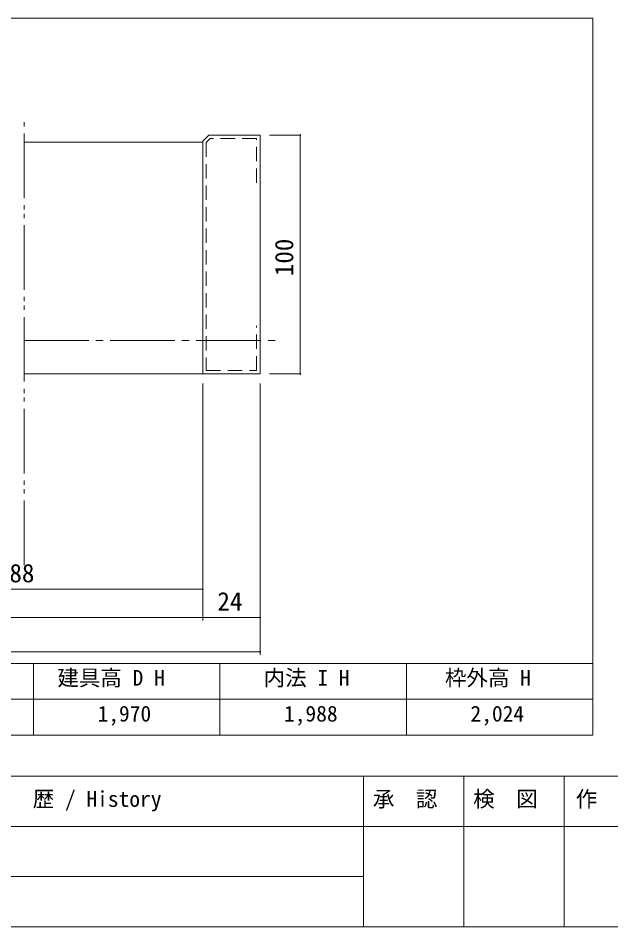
# Model space of a CAD drawing. Units: millimetres on the paper, enlarged 10 times, with parts at other scales. Extents: x -1985 to 2015, y -1370 to 1400.
# Drawn here: x -406 to 420, y -1370 to -102 of the extents above; entities that cross this region are included whole.
import ezdxf
from ezdxf.enums import TextEntityAlignment as Align

# ---------------------------------------------------------------- set-up
doc = ezdxf.new("R2010")
doc.units = ezdxf.units.MM
doc.header["$LTSCALE"] = 10
for name, pattern in [('CHAIN2', [12, 9, -1, 1, -1]), ('DOUBLE_CHAIN2', [12.8, 9, -1, 0.6, -0.6, 0.6, -1]), ('USER9', [3, 2, -1])]:
    doc.linetypes.add(name, pattern=pattern)
for name, color, linetype, lineweight in [('1-1_0', 7, 'Continuous', 20), ('2-0', 4, 'Continuous', 20), ('2-1', 7, 'Continuous', 9)]:
    doc.layers.add(name, color=color, linetype=linetype, lineweight=lineweight)
doc.styles.add('ＭＳ ゴシック', font='')
doc.styles.get('ＭＳ ゴシック').set_extended_font_data('MS Gothic')

msp = doc.modelspace()

# ---------------------------------------------------------------- linework, layer by layer
at = {"layer": '1-1_0'}
for p, q in [((395, -102.5), (-1935, -102.5)), ((395, -102.5), (-1935, -102.5)), ((395, -102.5), (-1935, -102.5)), ((395, -102.5), (-1935, -102.5)), ((395, -1002.5), (395, -102.5)), ((395, -1002.5), (395, -102.5)), ((395, -1002.5), (-1935, -1002.5)), ((395, -1002.5), (-1935, -1002.5)), ((-385, -1002.5), (-385, -1102.5)), ((-125, -1002.5), (-125, -1102.5)), ((135, -1002.5), (135, -1102.5)), ((395, -1002.5), (395, -1102.5)), ((395, -1052.5), (-1935, -1052.5)), ((395, -1102.5), (-1935, -1102.5)), ((2015, -1160), (-1985, -1160)), ((75, -1160), (75, -1370)), ((215, -1160), (215, -1370)), ((355, -1160), (355, -1370)), ((2015, -1230), (-1175, -1230)), ((75, -1300), (-1175, -1300)), ((-1985, -1370), (2015, -1370))]:
    msp.add_line(p, q, dxfattribs=at)
msp.add_lwpolyline([(395, -1002.5), (-1935, -1002.5), (-1935, -1102.5)], dxfattribs=at)
at = {"layer": '2-0', "linetype": 'CHAIN2', "lineweight": 9}
msp.add_line((-397.99, -552.19), (-45.09, -552.19), dxfattribs=at)
at = {"layer": '2-1', "linetype": 'DOUBLE_CHAIN2', "lineweight": 20}
msp.add_line((-397.99, -865.43), (-397.99, -241.99), dxfattribs=at)
at = {"layer": '2-1', "lineweight": 20}
for p, q in [((-149.01, -273.85), (-140.68, -265.52)), ((-397.99, -275.52), (-149.01, -275.52)), ((-397.99, -598.85), (-149.01, -598.85))]:
    msp.add_line(p, q, dxfattribs=at)
at = {"layer": '2-1', "color": 4}
for p, q in [((-55.68, -265.52), (-12.96, -265.52)), ((-12.96, -598.85), (-12.96, -265.52)), ((-55.68, -598.85), (-12.96, -598.85)), ((-149.01, -612.19), (-149.01, -942.71)), ((-149.01, -612.19), (-149.01, -903.36)), ((-149.01, -612.19), (-149.01, -942.71)), ((-69.01, -612.19), (-69.01, -942.71)), ((-69.01, -612.19), (-69.01, -990.39)), ((-662.61, -899.19), (-149.01, -899.19)), ((-1402.25, -938.54), (-149.01, -938.54)), ((-69.01, -938.54), (-149.01, -938.54)), ((-1482.25, -986.22), (-69.01, -986.22))]:
    msp.add_line(p, q, dxfattribs=at)
at = {"layer": '2-1', "lineweight": 20}
for points in [[(-69.01, -598.85), (-69.01, -265.52), (-140.68, -265.52)], [(-149.01, -273.85), (-149.01, -598.85), (-69.01, -598.85)]]:
    msp.add_lwpolyline(points, dxfattribs=at)
at = {"layer": '2-1', "linetype": 'USER9', "lineweight": 20}
msp.add_lwpolyline([(-74.01, -332.19), (-74.01, -270.52), (-138.6, -270.52), (-144.01, -275.92), (-144.01, -593.85), (-74.01, -593.85), (-74.01, -531.85)], dxfattribs=at)
at = {"layer": '2-1', "color": 4}
for centre, start, end in [((-12.96, -265.52), 90, 270), ((-12.96, -265.52), 270, 90), ((-12.96, -598.85), 90, 270), ((-12.96, -598.85), 270, 90), ((-149.01, -899.19), 0, 180), ((-149.01, -899.19), 180, 0), ((-149.01, -938.54), 0, 180), ((-149.01, -938.54), 0, 180), ((-149.01, -938.54), 180, 0), ((-149.01, -938.54), 180, 0), ((-69.01, -938.54), 0, 180), ((-69.01, -938.54), 180, 0), ((-69.01, -986.22), 0, 180), ((-69.01, -986.22), 180, 0)]:
    msp.add_arc(centre, 0.521, start, end, dxfattribs=at)

# ---------------------------------------------------------------- texts
at = {"layer": '1-1_0', "style": 'ＭＳ ゴシック'}
for s, p in [('建具高 D H', (-351.7, -1040.24)), ('内法 I H', (-64.13, -1040.24)), ('枠外高 H', (188.69, -1040.24)), ('1,970', (-295.67, -1090.25)), ('1,988', (-35.67, -1090.25)), ('2,024', (224.33, -1090.25)), ('改\u3000定\u3000履\u3000歴 / History', (-566.02, -1209.21)), ('承\u3000認', (88.24, -1209.21)), ('検\u3000図', (228.1, -1209.21)), ('作\u3000成', (371.17, -1209.21))]:
    msp.add_text(s, height=21.99, dxfattribs=at).set_placement(p, align=Align.BOTTOM_LEFT)
at = {"layer": '2-1', "style": 'ＭＳ ゴシック'}
msp.add_text('100', height=25.66, rotation=90, dxfattribs=at).set_placement((-15.04, -462.41), align=Align.BOTTOM_LEFT)
for s, p in [('788', (-436.03, -897.11)), ('24', (-128.56, -936.46))]:
    msp.add_text(s, height=25.66, dxfattribs=at).set_placement(p, align=Align.BOTTOM_LEFT)

doc.saveas('drawing.dxf')
